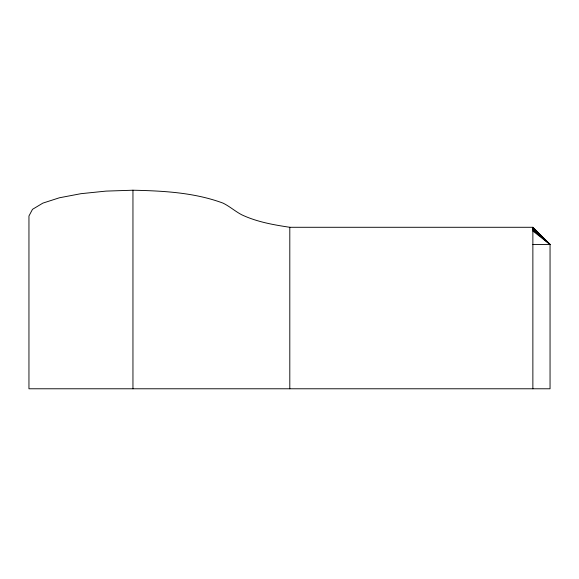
<?xml version="1.0" encoding="UTF-8"?>
<svg xmlns="http://www.w3.org/2000/svg" width="579" height="579" viewBox="0 0 579 579"><rect width="100%" height="100%" fill="white"/><g stroke="black" fill="none" stroke-linecap="round" stroke-linejoin="round"><path stroke-width="0.87" d="M132.953 190.223L106.037 191.106L80.951 193.683L59.413 197.779L42.882 203.113L32.496 209.33L28.95 216.003L28.95 388.777L550.05 388.777L550.05 244.468L532.868 227.286L289.804 227.286C273.433 224.833 256.815 221.895 241.74 214.787C235.204 211.357 229.682 206.385 223.016 203.113C194.298 192.481 163.285 190.867 132.953 190.223L132.953 388.777M532.868 244.468L550.05 244.468L532.868 227.576M532.868 230.985L550.05 244.468L532.868 228.14M532.868 229.899L550.05 244.468L532.868 228.929M532.868 227.286L532.868 388.777M289.804 227.286L289.804 388.777"/></g></svg>
